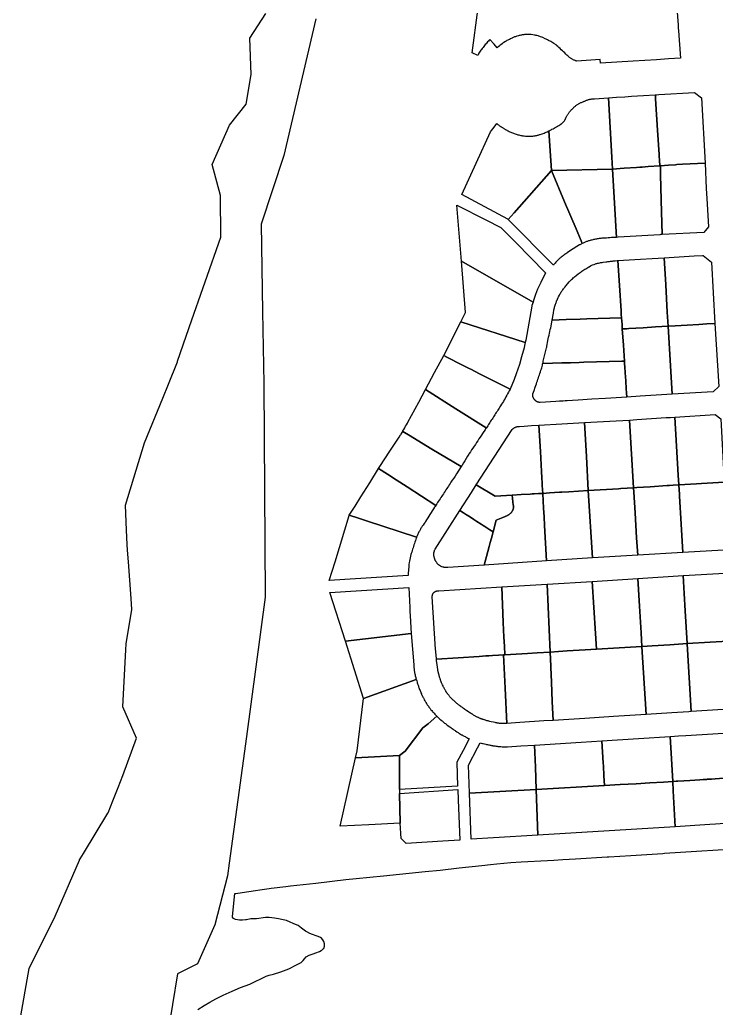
# Model space of a CAD drawing. Header units: metres. Extents: x 3 to 1005126, y 39 to 4383651.
# Drawn here: x 477796.2 to 478103.1, y 4363755 to 4364190.6 of the extents above; entities that cross this region are included whole.
import ezdxf

# ---------------------------------------------------------------- set-up
doc = ezdxf.new("R2010")
doc.units = ezdxf.units.M
doc.header["$MEASUREMENT"] = 0
doc.layers.add('TM_Llucmajor', color=7, linetype='Continuous')

msp = doc.modelspace()

# ---------------------------------------------------------------- linework, layer by layer
at = {"layer": 'TM_Llucmajor', "linetype": 'Continuous', "flags": 128}
for points in [[(478085.48, 4364199.84), (478086.33, 4364188.3), (478086.41, 4364187.07), (478086.51, 4364185.83), (478086.96, 4364179.77), (478087.4, 4364173.71), (478082.09, 4364173.38), (478076.78, 4364173.06), (478066.59, 4364172.43), (478052.14, 4364171.59), (478052.01, 4364173.07), (478041.7, 4364172.41), (478041.43, 4364172.49), (478041.17, 4364172.58), (478040.91, 4364172.68), (478040.66, 4364172.79), (478040.4, 4364172.9), (478040.15, 4364173.02), (478039.91, 4364173.14), (478039.66, 4364173.28), (478039.43, 4364173.42), (478039.19, 4364173.56), (478038.96, 4364173.72), (478038.74, 4364173.88), (478038.74, 4364173.88), (478038.51, 4364174.04), (478038.3, 4364174.21), (478038.09, 4364174.39), (478037.88, 4364174.57), (478037.68, 4364174.76), (478037.36, 4364175.07), (478036.86, 4364175.55), (478036.35, 4364176.03), (478035.85, 4364176.5), (478035.34, 4364176.98), (478034.84, 4364177.45), (478034.33, 4364177.92), (478033.82, 4364178.4), (478033.31, 4364178.86), (478032.81, 4364179.33), (478032.56, 4364179.56), (478031.62, 4364180.16), (478031.14, 4364180.46), (478030.18, 4364181.02), (478029.2, 4364181.56), (478028.7, 4364181.82), (478028.2, 4364182.06), (478027.7, 4364182.31), (478026.66, 4364182.78), (478026.34, 4364182.92), (478025.68, 4364183.18), (478025.35, 4364183.3), (478025.02, 4364183.4), (478024.68, 4364183.51), (478024, 4364183.69), (478023.66, 4364183.77), (478023.31, 4364183.84), (478022.97, 4364183.91), (478022.27, 4364184.01), (478021.57, 4364184.09), (478021.23, 4364184.11), (478020.87, 4364184.13), (478020.52, 4364184.14), (478019.82, 4364184.14), (478019.71, 4364184.13), (478019.36, 4364184.12), (478019.02, 4364184.11), (478018.67, 4364184.08), (478018.33, 4364184.05), (478017.98, 4364184.01), (478017.64, 4364183.96), (478017.29, 4364183.9), (478016.95, 4364183.84), (478016.61, 4364183.77), (478016.28, 4364183.69), (478015.94, 4364183.6), (478015.28, 4364183.4), (478014.95, 4364183.29), (478014.62, 4364183.17), (478014.3, 4364183.05), (478013.98, 4364182.91), (478013.67, 4364182.77), (478013.35, 4364182.62), (478013.16, 4364182.53), (478012.78, 4364182.37), (478012.4, 4364182.2), (478012.03, 4364182.02), (478011.65, 4364181.83), (478011.29, 4364181.64), (478010.92, 4364181.44), (478010.56, 4364181.24), (478010.2, 4364181.02), (478009.5, 4364180.58), (478009.16, 4364180.34), (478008.82, 4364180.11), (478008.16, 4364179.61), (478007.83, 4364179.35), (478007.51, 4364179.08), (478006.89, 4364178.54), (478006.59, 4364178.26), (478005.28, 4364179.83), (478003.34, 4364181.89), (478003.09, 4364181.63), (478002.72, 4364181.26), (478002.37, 4364180.87), (478002.02, 4364180.48), (478001.67, 4364180.09), (478001.33, 4364179.69), (478001, 4364179.28), (478000.67, 4364178.87), (478000.35, 4364178.46), (478000.04, 4364178.04), (477999.73, 4364177.61), (477999.43, 4364177.18), (477999.13, 4364176.75), (477998.85, 4364176.31), (477998.56, 4364175.87), (477998.29, 4364175.42), (477998.02, 4364174.97), (477995.57, 4364176.09), (477998.09, 4364194.93)], [(477796.19, 4363749.19), (477800.3, 4363772.53), (477811.86, 4363795.55), (477822.52, 4363820.33), (477822.59, 4363820.44), (477822.82, 4363820.81), (477824.29, 4363823.27), (477835.03, 4363841.07), (477835.11, 4363841.2), (477837.21, 4363846.44), (477839.55, 4363852.29), (477841.67, 4363857.59), (477847.6, 4363873.98), (477841.56, 4363887.87), (477842.97, 4363912.91), (477843.11, 4363915.61), (477845.65, 4363930.7), (477845.28, 4363935.61), (477844.1, 4363951.73), (477843.72, 4363956.84), (477843.53, 4363959.44), (477843.25, 4363965.78), (477842.77, 4363976.66), (477851.13, 4364004.21), (477859.19, 4364023.9), (477861.69, 4364030.1), (477865.67, 4364039.96), (477865.75, 4364040.17), (477869.5, 4364051.17), (477870.68, 4364054.65), (477870.98, 4364055.5), (477884.76, 4364094.91), (477884.62, 4364113.27), (477880.97, 4364126.92), (477888.67, 4364144.21), (477895.92, 4364153.39), (477898.21, 4364166.58), (477897.58, 4364182.53), (477904.57, 4364193.35)], [(477926.62, 4364191.08), (477912.55, 4364130.9), (477902.56, 4364100.61), (477903.22, 4364062.02), (477903.75, 4364030.37), (477904.39, 4363936.2), (477896.05, 4363874.76), (477888.47, 4363818.91), (477887.71, 4363813.31), (477882.1, 4363791.84), (477874.5, 4363774.65), (477865.69, 4363770.16), (477861.37, 4363743.17)], [(477874.74, 4363754.53), (477877.5, 4363756.28), (477879.91, 4363757.65), (477882.64, 4363759.17), (477885.81, 4363760.8), (477889.79, 4363762.55), (477893.41, 4363764.14), (477897.59, 4363765.66), (477904.74, 4363769.15), (477906.1, 4363769.65), (477907.97, 4363770.09), (477911.31, 4363771.1), (477914.79, 4363772.47), (477918.11, 4363774.15), (477920.22, 4363775.17), (477921.14, 4363776.1), (477921.68, 4363776.81), (477922.42, 4363777.72), (477923.8, 4363778.44), (477925.48, 4363778.96), (477926.73, 4363779.46), (477928.33, 4363780.03), (477929.05, 4363780.41), (477929.35, 4363780.56), (477930.09, 4363781.31), (477930.14, 4363781.43), (477930.48, 4363782.35), (477930.48, 4363782.56), (477930.46, 4363783.46), (477930.19, 4363784.4), (477930.16, 4363784.45), (477929.76, 4363785.19), (477929.18, 4363785.86), (477928.78, 4363786.19), (477927.72, 4363786.65), (477926.78, 4363786.97), (477925.24, 4363787.53), (477924.1, 4363787.95), (477922.68, 4363788.67), (477922.1, 4363789.05), (477920.43, 4363790.28), (477918.82, 4363791.44), (477917.7, 4363791.98), (477916.72, 4363792.44), (477915.37, 4363792.98), (477913.75, 4363793.63), (477912.26, 4363794.05), (477910.21, 4363794.49), (477908.43, 4363794.71), (477906.1, 4363795.08), (477904.54, 4363795.07), (477900.58, 4363794.46), (477897.97, 4363794.39), (477896.12, 4363794.03), (477895.67, 4363793.97), (477894.3, 4363793.8), (477892.96, 4363793.83), (477892.22, 4363793.96), (477891.23, 4363794.19), (477890.35, 4363794.59), (477889.99, 4363795.1), (477889.93, 4363795.3), (477889.9, 4363795.39), (477890.92, 4363805.58), (477891.39, 4363805.65), (477894.2, 4363806.07), (477900.12, 4363806.96), (477902.05, 4363807.25), (477906.1, 4363807.86), (477906.98, 4363807.96), (477913.43, 4363808.69), (477915.55, 4363808.94), (477926.63, 4363810.2), (477939.88, 4363811.7), (477944.41, 4363812.22), (477956.55, 4363813.44), (477974.83, 4363815.28), (477981.43, 4363815.95), (477989.77, 4363816.87), (477999.9, 4363817.99), (478003.6, 4363818.4), (478006.42, 4363818.67), (478012.57, 4363819.27), (478017.22, 4363819.53), (478028.75, 4363820.16), (478031.52, 4363820.31), (478035.52, 4363820.56), (478041.1, 4363820.9), (478055.14, 4363821.77), (478055.86, 4363821.82), (478065.45, 4363822.41), (478079.53, 4363823.29), (478080.3, 4363823.34), (478092.07, 4363824.08), (478106.35, 4363824.97)]]:
    msp.add_lwpolyline(points, dxfattribs=at)
for points in [[(478057.16, 4364130.16), (478055.66, 4364156.26), (478059.24, 4364156.49), (478062.82, 4364156.72), (478064.34, 4364156.81), (478065.86, 4364156.91), (478071.06, 4364157.24), (478076.24, 4364157.57), (478076.3, 4364156.66), (478076.36, 4364155.75), (478077.25, 4364141.92), (478077.94, 4364131.31), (478077.94, 4364131.18), (478077.99, 4364130.47), (478078.1, 4364128.73), (478078.26, 4364126.28), (478073.12, 4364125.93), (478070.52, 4364125.75), (478069.41, 4364125.67), (478067.94, 4364125.57), (478062.58, 4364125.21), (478057.46, 4364124.86), (478057.16, 4364130.16)], [(478077.94, 4364131.31), (478077.25, 4364141.92), (478076.36, 4364155.75), (478076.3, 4364156.66), (478076.24, 4364157.57), (478077.03, 4364157.62), (478077.84, 4364157.67), (478093.5, 4364158.66), (478096.58, 4364156.2), (478098.25, 4364127.52), (478088.26, 4364126.96), (478085.75, 4364126.79), (478085.24, 4364126.76), (478082.13, 4364126.54), (478078.51, 4364126.3), (478078.26, 4364126.28), (478078.1, 4364128.73), (478077.99, 4364130.47), (478077.94, 4364131.18), (478077.94, 4364131.31)], [(478030.55, 4364124.16), (478029.99, 4364132.92), (478029.42, 4364141.69), (478029.53, 4364141.74), (478029.97, 4364141.96), (478030.4, 4364142.19), (478030.71, 4364142.36), (478031.22, 4364142.62), (478031.72, 4364142.9), (478032.22, 4364143.17), (478032.72, 4364143.46), (478033.21, 4364143.75), (478033.7, 4364144.04), (478034.18, 4364144.34), (478034.59, 4364144.6), (478034.77, 4364144.71), (478034.94, 4364144.82), (478035.1, 4364144.95), (478035.27, 4364145.08), (478035.42, 4364145.22), (478035.58, 4364145.36), (478035.72, 4364145.51), (478035.85, 4364145.66), (478036, 4364145.82), (478036.12, 4364145.98), (478036.24, 4364146.15), (478036.35, 4364146.33), (478036.47, 4364146.5), (478036.57, 4364146.68), (478036.66, 4364146.87), (478036.74, 4364147.06), (478036.84, 4364147.25), (478036.9, 4364147.45), (478036.97, 4364147.64), (478037.01, 4364147.77), (478037.12, 4364148), (478037.26, 4364148.24), (478037.4, 4364148.48), (478037.53, 4364148.71), (478037.67, 4364148.94), (478037.83, 4364149.17), (478037.98, 4364149.39), (478038.15, 4364149.61), (478038.3, 4364149.83), (478038.48, 4364150.04), (478038.66, 4364150.25), (478038.84, 4364150.46), (478039.02, 4364150.66), (478039.21, 4364150.86), (478039.4, 4364151.05), (478039.59, 4364151.24), (478039.79, 4364151.42), (478040.04, 4364151.67), (478040.23, 4364151.88), (478040.43, 4364152.08), (478040.65, 4364152.27), (478040.86, 4364152.46), (478041.09, 4364152.64), (478041.3, 4364152.82), (478041.53, 4364152.99), (478041.77, 4364153.16), (478042, 4364153.31), (478042.24, 4364153.47), (478042.48, 4364153.61), (478042.73, 4364153.75), (478042.98, 4364153.88), (478043.24, 4364154.01), (478043.48, 4364154.12), (478043.74, 4364154.24), (478044, 4364154.34), (478044.28, 4364154.44), (478044.53, 4364154.52), (478044.66, 4364154.56), (478044.91, 4364154.7), (478045.18, 4364154.83), (478045.47, 4364154.95), (478045.73, 4364155.06), (478046.02, 4364155.17), (478046.3, 4364155.27), (478046.58, 4364155.37), (478046.86, 4364155.45), (478047.16, 4364155.53), (478047.45, 4364155.6), (478047.73, 4364155.66), (478048.03, 4364155.72), (478048.33, 4364155.76), (478048.62, 4364155.8), (478048.91, 4364155.83), (478049.22, 4364155.86), (478049.42, 4364155.87), (478055.66, 4364156.26), (478057.16, 4364130.16), (478057.46, 4364124.86), (478030.55, 4364124.16)], [(478011.47, 4364102.58), (478011.33, 4364102.72), (477991.03, 4364113.63), (478003.7, 4364141.29), (478004.14, 4364141.86), (478005.27, 4364143.37), (478006.41, 4364144.87), (478006.58, 4364144.74), (478006.76, 4364144.61), (478006.94, 4364144.48), (478007.12, 4364144.34), (478007.31, 4364144.21), (478007.5, 4364144.07), (478007.69, 4364143.94), (478007.89, 4364143.8), (478008.09, 4364143.66), (478008.29, 4364143.53), (478008.49, 4364143.39), (478008.7, 4364143.26), (478008.91, 4364143.12), (478009.12, 4364142.99), (478009.33, 4364142.86), (478009.54, 4364142.73), (478009.75, 4364142.6), (478009.97, 4364142.47), (478010.19, 4364142.34), (478010.4, 4364142.21), (478010.62, 4364142.09), (478010.83, 4364141.96), (478011.05, 4364141.84), (478011.26, 4364141.73), (478011.43, 4364141.63), (478011.81, 4364141.45), (478012.19, 4364141.27), (478012.58, 4364141.1), (478012.97, 4364140.93), (478013.36, 4364140.78), (478013.75, 4364140.63), (478014.15, 4364140.48), (478014.55, 4364140.35), (478014.95, 4364140.22), (478015.34, 4364140.11), (478015.76, 4364139.99), (478016.16, 4364139.89), (478016.58, 4364139.8), (478016.98, 4364139.71), (478017.4, 4364139.63), (478017.8, 4364139.56), (478018.22, 4364139.49), (478018.52, 4364139.45), (478019.01, 4364139.4), (478019.34, 4364139.37), (478019.67, 4364139.35), (478020.02, 4364139.33), (478020.34, 4364139.33), (478020.69, 4364139.32), (478021.03, 4364139.33), (478021.35, 4364139.34), (478021.69, 4364139.36), (478022.03, 4364139.39), (478022.35, 4364139.42), (478022.68, 4364139.46), (478023.02, 4364139.5), (478023.34, 4364139.56), (478023.66, 4364139.62), (478024, 4364139.68), (478024.32, 4364139.76), (478024.64, 4364139.83), (478024.96, 4364139.92), (478025.27, 4364140.01), (478025.47, 4364140.08), (478025.92, 4364140.23), (478026.39, 4364140.39), (478026.84, 4364140.56), (478027.3, 4364140.74), (478027.76, 4364140.92), (478028.21, 4364141.12), (478028.65, 4364141.32), (478029.08, 4364141.52), (478029.42, 4364141.69), (478029.99, 4364132.92), (478030.55, 4364124.16), (478014.1, 4364105.55), (478012.79, 4364104.06), (478011.47, 4364102.58)], [(478078.61, 4364122.41), (478078.56, 4364124.36), (478078.51, 4364126.3), (478082.13, 4364126.54), (478085.24, 4364126.76), (478085.75, 4364126.79), (478088.26, 4364126.96), (478098.25, 4364127.52), (478098.7, 4364116.34), (478099, 4364111.85), (478099.71, 4364099.4), (478097.6, 4364096.93), (478079.29, 4364095.99), (478078.9, 4364111.14), (478078.61, 4364122.41)], [(478044.1, 4364092.1), (478043.85, 4364091.98), (478043.56, 4364091.82), (478043.28, 4364091.66), (478043, 4364091.5), (478042.9, 4364091.43), (478038.92, 4364088.9), (478038.28, 4364088.48), (478037.58, 4364088.01), (478037.23, 4364087.76), (478036.87, 4364087.54), (478036.52, 4364087.31), (478036.18, 4364087.07), (478035.84, 4364086.83), (478035.51, 4364086.58), (478035.18, 4364086.32), (478034.85, 4364086.06), (478034.53, 4364085.79), (478034.22, 4364085.52), (478033.9, 4364085.24), (478033.6, 4364084.96), (478033.3, 4364084.67), (478033.01, 4364084.37), (478032.72, 4364084.07), (478032.44, 4364083.76), (478032.16, 4364083.45), (478031.9, 4364083.14), (478031.63, 4364082.82), (478031.43, 4364082.56), (478011.47, 4364102.58), (478012.79, 4364104.06), (478014.1, 4364105.55), (478030.55, 4364124.16), (478036.33, 4364110.38), (478041.39, 4364098.46), (478043.61, 4364093.26), (478044.1, 4364092.1)], [(478044.1, 4364092.1), (478043.61, 4364093.26), (478041.39, 4364098.46), (478036.33, 4364110.38), (478030.55, 4364124.16), (478057.46, 4364124.86), (478058.32, 4364109.79), (478059.18, 4364094.73), (478058.47, 4364094.7), (478057.72, 4364094.66), (478056.97, 4364094.62), (478056.22, 4364094.57), (478055.47, 4364094.52), (478054.73, 4364094.47), (478053.98, 4364094.41), (478053.59, 4364094.38), (478053.17, 4364094.36), (478052.76, 4364094.33), (478052.35, 4364094.29), (478051.94, 4364094.25), (478051.53, 4364094.2), (478051.12, 4364094.14), (478050.71, 4364094.08), (478050.3, 4364094.01), (478049.9, 4364093.93), (478049.49, 4364093.85), (478049.09, 4364093.76), (478048.69, 4364093.66), (478048.29, 4364093.56), (478047.9, 4364093.45), (478047.51, 4364093.33), (478047.2, 4364093.26), (478046.88, 4364093.17), (478046.57, 4364093.08), (478046.26, 4364092.98), (478045.94, 4364092.88), (478045.64, 4364092.77), (478045.33, 4364092.65), (478045.03, 4364092.53), (478044.73, 4364092.4), (478044.43, 4364092.26), (478044.1, 4364092.1)], [(478059.18, 4364094.73), (478058.32, 4364109.79), (478057.46, 4364124.86), (478062.58, 4364125.21), (478067.94, 4364125.57), (478069.41, 4364125.67), (478070.52, 4364125.75), (478073.12, 4364125.93), (478078.26, 4364126.28), (478078.51, 4364126.3), (478078.56, 4364124.36), (478078.61, 4364122.41), (478078.9, 4364111.14), (478079.29, 4364095.99), (478078.78, 4364095.95), (478078.26, 4364095.92), (478059.97, 4364094.77), (478059.18, 4364094.73)], [(477990.82, 4364084.23), (477988.76, 4364109), (478001.6, 4364102.52), (478008.16, 4364099.14), (478014.98, 4364092.27), (478021.1, 4364086.04), (478027.83, 4364079.19), (478025.77, 4364074.8), (478024.39, 4364071.85), (478023.43, 4364069.56), (478022.61, 4364066.98), (478022.39, 4364066.26), (477990.82, 4364084.23)], [(478018.97, 4364048.47), (477990.65, 4364057.57), (477992.68, 4364061.58), (477990.82, 4364084.23), (478022.39, 4364066.26), (478021.9, 4364064.69), (478021.85, 4364064.47), (478019.17, 4364049.47), (478018.97, 4364048.47)], [(478030.8, 4364058.3), (478031.36, 4364061.38), (478031.4, 4364061.66), (478031.54, 4364062.46), (478031.63, 4364062.87), (478031.81, 4364063.67), (478031.91, 4364064.06), (478032.02, 4364064.46), (478032.14, 4364064.86), (478032.26, 4364065.25), (478032.4, 4364065.64), (478032.53, 4364066.02), (478032.68, 4364066.41), (478032.81, 4364066.74), (478032.96, 4364067.11), (478033.12, 4364067.48), (478033.46, 4364068.22), (478033.64, 4364068.58), (478034.02, 4364069.3), (478034.42, 4364070), (478034.64, 4364070.35), (478034.85, 4364070.69), (478035.07, 4364071.02), (478035.3, 4364071.36), (478035.54, 4364071.69), (478035.78, 4364072.01), (478035.91, 4364072.19), (478036.19, 4364072.58), (478036.49, 4364072.97), (478036.79, 4364073.35), (478037.09, 4364073.72), (478037.41, 4364074.1), (478037.72, 4364074.46), (478038.38, 4364075.18), (478038.71, 4364075.53), (478039.06, 4364075.87), (478039.4, 4364076.21), (478039.76, 4364076.54), (478040.11, 4364076.87), (478040.48, 4364077.19), (478040.84, 4364077.5), (478041.22, 4364077.81), (478041.47, 4364078.01), (478042.29, 4364078.63), (478042.7, 4364078.93), (478043.54, 4364079.53), (478043.96, 4364079.82), (478044.39, 4364080.11), (478044.82, 4364080.39), (478045.26, 4364080.67), (478045.69, 4364080.94), (478046.14, 4364081.21), (478046.58, 4364081.48), (478047.02, 4364081.74), (478047.16, 4364081.82), (478047.74, 4364082.14), (478048.04, 4364082.3), (478048.66, 4364082.58), (478049.28, 4364082.84), (478049.6, 4364082.95), (478049.91, 4364083.06), (478050.24, 4364083.16), (478050.56, 4364083.26), (478050.88, 4364083.34), (478051.21, 4364083.42), (478051.87, 4364083.56), (478052.2, 4364083.61), (478052.54, 4364083.66), (478052.9, 4364083.7), (478053.3, 4364083.76), (478054.5, 4364083.94), (478054.91, 4364083.99), (478055.32, 4364084.05), (478055.72, 4364084.1), (478056.13, 4364084.16), (478056.54, 4364084.21), (478057.36, 4364084.31), (478057.77, 4364084.35), (478058.18, 4364084.4), (478058.6, 4364084.45), (478059.42, 4364084.53), (478059.72, 4364084.55), (478060.46, 4364073.47), (478061.21, 4364062.38), (478061.31, 4364060.83), (478061.41, 4364059.27), (478056.28, 4364059.11), (478051.16, 4364058.94), (478046.14, 4364058.78), (478043.1, 4364058.69), (478036.98, 4364058.49), (478030.8, 4364058.3)], [(478061.41, 4364059.27), (478061.31, 4364060.83), (478061.21, 4364062.38), (478060.46, 4364073.47), (478059.72, 4364084.55), (478064.71, 4364084.85), (478069.7, 4364085.15), (478074.93, 4364085.46), (478080.16, 4364085.77), (478080.87, 4364073.77), (478081.58, 4364061.78), (478081.94, 4364055.68), (478081.94, 4364055.59), (478076.44, 4364055.26), (478070.93, 4364054.93), (478067.74, 4364054.73), (478064.55, 4364054.54), (478063.65, 4364054.49), (478061.74, 4364054.37), (478061.61, 4364056.31), (478061.41, 4364059.27)], [(478081.58, 4364061.78), (478080.87, 4364073.77), (478080.16, 4364085.77), (478086.82, 4364086.17), (478093.48, 4364086.57), (478097.05, 4364086.78), (478097.15, 4364086.76), (478097.36, 4364086.72), (478101.1, 4364083.8), (478102.46, 4364056.82), (478099, 4364056.62), (478095.54, 4364056.41), (478090.26, 4364056.09), (478084.97, 4364055.77), (478082.1, 4364055.6), (478081.94, 4364055.59), (478081.94, 4364055.68), (478081.58, 4364061.78)], [(478012.27, 4364027.86), (478003.75, 4364032.17), (478003.52, 4364032.29), (477998.85, 4364034.65), (477994.97, 4364036.61), (477994.18, 4364037.01), (477989.91, 4364039.16), (477985.65, 4364041.32), (477984.36, 4364041.97), (477983.05, 4364042.63), (477990.65, 4364057.57), (478018.97, 4364048.47), (478018.69, 4364047.06), (478018.49, 4364046.02), (478017.37, 4364042.08), (478016.49, 4364038.67), (478014.98, 4364034.65), (478014.09, 4364032.16), (478012.27, 4364027.86)], [(478026.69, 4364039.14), (478026.79, 4364039.55), (478026.93, 4364040.14), (478027.08, 4364040.72), (478027.22, 4364041.31), (478027.36, 4364041.89), (478027.5, 4364042.48), (478027.78, 4364043.66), (478027.92, 4364044.24), (478028.06, 4364044.83), (478028.34, 4364046.01), (478028.41, 4364046.29), (478028.49, 4364046.78), (478028.64, 4364047.59), (478028.79, 4364048.41), (478029.11, 4364050.03), (478029.28, 4364050.84), (478029.45, 4364051.66), (478029.62, 4364052.47), (478029.81, 4364053.28), (478029.99, 4364054.09), (478030.18, 4364054.9), (478030.8, 4364058.3), (478036.98, 4364058.49), (478043.1, 4364058.69), (478046.14, 4364058.78), (478051.16, 4364058.94), (478056.28, 4364059.11), (478061.41, 4364059.27), (478061.61, 4364056.31), (478061.74, 4364054.37), (478062.22, 4364047.3), (478062.69, 4364040.22), (478061.49, 4364040.18), (478044.72, 4364039.68), (478042.73, 4364039.62), (478038.94, 4364039.5), (478035.14, 4364039.39), (478030.94, 4364039.27), (478026.69, 4364039.14)], [(478062.69, 4364040.22), (478062.22, 4364047.3), (478061.74, 4364054.37), (478063.65, 4364054.49), (478064.55, 4364054.54), (478067.74, 4364054.73), (478070.93, 4364054.93), (478076.44, 4364055.26), (478081.94, 4364055.59), (478082.83, 4364040.59), (478083.72, 4364025.6), (478069.61, 4364024.76), (478063.75, 4364024.39), (478063.63, 4364026.18), (478063.51, 4364027.98), (478063.27, 4364031.55), (478063.03, 4364035.11), (478062.86, 4364037.66), (478062.77, 4364039.02), (478062.69, 4364040.22)], [(478083.72, 4364025.6), (478082.83, 4364040.59), (478081.94, 4364055.59), (478082.1, 4364055.6), (478084.97, 4364055.77), (478090.26, 4364056.09), (478095.54, 4364056.41), (478099, 4364056.62), (478102.46, 4364056.82), (478104.27, 4364028.96), (478101.76, 4364026.68), (478083.72, 4364025.6)], [(478001.77, 4364010.74), (477988.39, 4364019.19), (477975.01, 4364027.64), (477979.03, 4364035.14), (477983.05, 4364042.63), (477984.36, 4364041.97), (477985.65, 4364041.32), (477989.91, 4364039.16), (477994.18, 4364037.01), (477994.97, 4364036.61), (477998.85, 4364034.65), (478003.52, 4364032.29), (478003.75, 4364032.17), (478012.27, 4364027.86), (478011.92, 4364027.18), (478011.57, 4364026.5), (478011.21, 4364025.82), (478010.85, 4364025.15), (478010.48, 4364024.48), (478010.1, 4364023.81), (478009.71, 4364023.15), (478009.32, 4364022.49), (478008.92, 4364021.84), (478008.52, 4364021.18), (478008.11, 4364020.54), (478007.77, 4364020), (478007.46, 4364019.52), (478007.15, 4364019.03), (478006.84, 4364018.54), (478006.52, 4364018.05), (478006.21, 4364017.56), (478005.9, 4364017.07), (478005.58, 4364016.58), (478005.27, 4364016.1), (478004.96, 4364015.61), (478004.64, 4364015.12), (478004.33, 4364014.64), (478004.01, 4364014.16), (478003.7, 4364013.68), (478003.39, 4364013.19), (478003.07, 4364012.71), (478002.76, 4364012.24), (478002.44, 4364011.76), (478002.13, 4364011.28), (478001.82, 4364010.81), (478001.77, 4364010.74)], [(478063.75, 4364024.39), (478059.04, 4364024.09), (478054.33, 4364023.79), (478048.28, 4364023.41), (478042.22, 4364023.03), (478039.81, 4364022.88), (478037.41, 4364022.72), (478036.58, 4364022.67), (478035.75, 4364022.62), (478034.13, 4364022.52), (478032.51, 4364022.42), (478025.54, 4364021.98), (478025.38, 4364021.99), (478025.21, 4364022.01), (478025.05, 4364022.04), (478024.89, 4364022.07), (478024.73, 4364022.11), (478024.57, 4364022.16), (478024.42, 4364022.22), (478024.26, 4364022.29), (478024.11, 4364022.36), (478023.97, 4364022.44), (478023.83, 4364022.53), (478023.69, 4364022.62), (478023.56, 4364022.72), (478023.43, 4364022.83), (478023.31, 4364022.94), (478023.19, 4364023.06), (478023.08, 4364023.18), (478022.98, 4364023.31), (478022.88, 4364023.44), (478022.79, 4364023.58), (478022.7, 4364023.72), (478022.62, 4364023.87), (478022.55, 4364024.02), (478022.49, 4364024.17), (478022.43, 4364024.33), (478022.38, 4364024.48), (478022.34, 4364024.65), (478022.31, 4364024.81), (478022.28, 4364024.97), (478022.27, 4364025.14), (478022.26, 4364025.3), (478022.26, 4364025.47), (478022.26, 4364025.63), (478022.32, 4364025.79), (478022.85, 4364027.26), (478023.37, 4364028.74), (478023.89, 4364030.21), (478024.11, 4364030.87), (478024.33, 4364031.53), (478024.55, 4364032.19), (478024.77, 4364032.85), (478024.99, 4364033.51), (478025.21, 4364034.17), (478025.38, 4364034.69), (478025.65, 4364035.5), (478025.86, 4364036.16), (478026.08, 4364036.82), (478026.21, 4364037.22), (478026.36, 4364037.8), (478026.5, 4364038.38), (478026.64, 4364038.97), (478026.69, 4364039.14), (478030.94, 4364039.27), (478035.14, 4364039.39), (478038.94, 4364039.5), (478042.73, 4364039.62), (478044.72, 4364039.68), (478061.49, 4364040.18), (478062.69, 4364040.22), (478062.77, 4364039.02), (478062.86, 4364037.66), (478063.03, 4364035.11), (478063.27, 4364031.55), (478063.51, 4364027.98), (478063.63, 4364026.18), (478063.75, 4364024.39)], [(477990.71, 4363993.7), (477977.84, 4364001.47), (477971.39, 4364005.37), (477968.18, 4364007.31), (477964.97, 4364009.25), (477965.08, 4364009.44), (477965.48, 4364010.12), (477965.88, 4364010.8), (477966.26, 4364011.48), (477966.64, 4364012.17), (477967.01, 4364012.87), (477967.24, 4364013.31), (477972.09, 4364022.18), (477975.01, 4364027.64), (477988.39, 4364019.19), (478001.77, 4364010.74), (478001.5, 4364010.34), (478001.24, 4364009.94), (478000.71, 4364009.13), (478000.18, 4364008.32), (477999.65, 4364007.51), (477999.12, 4364006.71), (477998.58, 4364005.9), (477998.05, 4364005.1), (477997.51, 4364004.29), (477996.97, 4364003.49), (477996.43, 4364002.69), (477995.88, 4364001.89), (477995.34, 4364001.09), (477994.79, 4364000.3), (477994.25, 4363999.5), (477994.06, 4363999.24), (477993.49, 4363998.26), (477992.9, 4363997.28), (477992.32, 4363996.3), (477991.72, 4363995.33), (477991.12, 4363994.36), (477990.71, 4363993.7)], [(478046.76, 4363983.19), (478045.89, 4363998.13), (478045.02, 4364013.09), (478059.01, 4364013.88), (478064.84, 4364014.26), (478066.68, 4363984.42), (478063.88, 4363984.25), (478061.09, 4363984.07), (478060, 4363984), (478046.76, 4363983.19)], [(478066.68, 4363984.42), (478064.84, 4364014.26), (478066.53, 4364014.36), (478068.21, 4364014.47), (478074.67, 4364014.88), (478081.13, 4364015.3), (478083.02, 4364015.42), (478084.9, 4364015.54), (478086.43, 4363989.91), (478086.69, 4363985.69), (478084.09, 4363985.51), (478082.51, 4363985.42), (478081.48, 4363985.36), (478074.08, 4363984.88), (478068.1, 4363984.5), (478066.68, 4363984.42)], [(478086.43, 4363989.91), (478084.9, 4364015.54), (478102.63, 4364016.68), (478105.17, 4364014.72), (478106.62, 4363986.93), (478096.66, 4363986.31), (478094.49, 4363986.17), (478086.69, 4363985.69), (478086.43, 4363989.91)], [(478013.21, 4363981.12), (478005.64, 4363980.65), (477997.39, 4363985.63), (478013.26, 4364010.09), (478013.32, 4364010.17), (478013.39, 4364010.25), (478013.54, 4364010.4), (478013.63, 4364010.48), (478013.72, 4364010.55), (478013.82, 4364010.62), (478013.92, 4364010.7), (478014.02, 4364010.76), (478014.24, 4364010.9), (478014.36, 4364010.96), (478014.47, 4364011.02), (478014.6, 4364011.08), (478014.96, 4364011.23), (478015.22, 4364011.31), (478015.34, 4364011.35), (478015.46, 4364011.38), (478015.59, 4364011.4), (478015.71, 4364011.43), (478015.83, 4364011.45), (478015.94, 4364011.46), (478016.06, 4364011.47), (478016.39, 4364011.47), (478018.56, 4364011.59), (478021.79, 4364011.77), (478025.01, 4364011.96), (478025.65, 4364000.4), (478026.14, 4363991.59), (478026.3, 4363988.84), (478026.34, 4363987.98), (478026.39, 4363987.13), (478026.49, 4363985.39), (478026.68, 4363981.94), (478024.78, 4363981.83), (478022.88, 4363981.71), (478022.01, 4363981.66), (478021.14, 4363981.6), (478017.18, 4363981.36), (478013.21, 4363981.12)], [(478026.14, 4363991.59), (478025.65, 4364000.4), (478025.01, 4364011.96), (478035.02, 4364012.52), (478045.02, 4364013.09), (478045.89, 4363998.13), (478046.76, 4363983.19), (478038.2, 4363982.66), (478035.13, 4363982.46), (478034, 4363982.39), (478029.63, 4363982.13), (478028.15, 4363982.04), (478026.68, 4363981.94), (478026.49, 4363985.39), (478026.39, 4363987.13), (478026.34, 4363987.98), (478026.3, 4363988.84), (478026.14, 4363991.59)], [(477979.5, 4363976.63), (477966.93, 4363984.74), (477962.14, 4363987.83), (477958.25, 4363990.34), (477954.35, 4363992.85), (477954.95, 4363993.8), (477959.31, 4364000.52), (477959.91, 4364001.41), (477960.5, 4364002.3), (477961.08, 4364003.18), (477961.67, 4364004.08), (477962.25, 4364004.97), (477962.83, 4364005.86), (477963.41, 4364006.76), (477963.98, 4364007.66), (477964.26, 4364008.09), (477964.68, 4364008.76), (477964.97, 4364009.25), (477968.18, 4364007.31), (477971.39, 4364005.37), (477977.84, 4364001.47), (477990.71, 4363993.7), (477988.67, 4363990.52), (477988.05, 4363989.57), (477987.42, 4363988.62), (477986.78, 4363987.68), (477986.21, 4363986.84), (477985.84, 4363986.28), (477985.47, 4363985.72), (477985.1, 4363985.15), (477984.73, 4363984.58), (477984.36, 4363984.02), (477983.99, 4363983.46), (477983.62, 4363982.89), (477983.25, 4363982.33), (477982.88, 4363981.76), (477982.51, 4363981.2), (477982.14, 4363980.64), (477981.77, 4363980.08), (477981.4, 4363979.52), (477981.03, 4363978.96), (477980.66, 4363978.4), (477980.29, 4363977.84), (477979.93, 4363977.28), (477979.56, 4363976.72), (477979.5, 4363976.63)], [(477971.06, 4363962.58), (477956.24, 4363967.44), (477949.46, 4363969.66), (477945.44, 4363970.97), (477941.42, 4363972.29), (477943.95, 4363976.32), (477946.48, 4363980.34), (477950.42, 4363986.6), (477954.35, 4363992.85), (477958.25, 4363990.34), (477962.14, 4363987.83), (477966.93, 4363984.74), (477979.5, 4363976.63), (477979.2, 4363976.17), (477978.99, 4363975.86), (477978.49, 4363975.06), (477977.99, 4363974.26), (477977.48, 4363973.47), (477976.98, 4363972.67), (477976.48, 4363971.88), (477975.97, 4363971.08), (477975.46, 4363970.29), (477974.96, 4363969.5), (477974.81, 4363969.27), (477974.45, 4363968.7), (477973.94, 4363967.92), (477973.6, 4363967.43), (477973.4, 4363967.13), (477973.21, 4363966.83), (477973.02, 4363966.53), (477972.83, 4363966.22), (477972.65, 4363965.92), (477972.47, 4363965.61), (477972.3, 4363965.29), (477972.13, 4363964.97), (477971.34, 4363963.29), (477971.06, 4363962.58)], [(477993.05, 4363972.52), (477991.76, 4363973.35), (477990.16, 4363974.38), (477995.22, 4363982.29), (477997.39, 4363985.63), (478005.64, 4363980.65), (478013.21, 4363981.12), (478013.71, 4363976.75), (478013.74, 4363976.58), (478013.77, 4363976.4), (478013.78, 4363976.23), (478013.79, 4363976.05), (478013.79, 4363975.88), (478013.78, 4363975.7), (478013.76, 4363975.53), (478013.73, 4363975.35), (478013.7, 4363975.18), (478013.66, 4363975.02), (478013.61, 4363974.85), (478013.55, 4363974.67), (478013.49, 4363974.51), (478013.42, 4363974.36), (478013.34, 4363974.2), (478013.25, 4363974.04), (478013.11, 4363973.85), (478012.98, 4363973.67), (478012.84, 4363973.51), (478012.69, 4363973.36), (478012.54, 4363973.21), (478012.38, 4363973.05), (478012.22, 4363972.92), (478012.05, 4363972.78), (478011.87, 4363972.66), (478011.7, 4363972.53), (478011.52, 4363972.42), (478011.33, 4363972.3), (478011.14, 4363972.21), (478009.06, 4363971.33), (478006.14, 4363970.11), (478004.78, 4363964.95), (478003.38, 4363965.86), (478001.98, 4363966.75), (478001.56, 4363967.02), (478001.14, 4363967.3), (478000.36, 4363967.81), (477999.58, 4363968.3), (477997.62, 4363969.56), (477996.28, 4363970.43), (477994.79, 4363971.39), (477993.3, 4363972.35), (477993.17, 4363972.44), (477993.05, 4363972.52)], [(478027.04, 4363975.41), (478026.86, 4363978.67), (478026.68, 4363981.94), (478028.15, 4363982.04), (478029.63, 4363982.13), (478034, 4363982.39), (478035.13, 4363982.46), (478038.2, 4363982.66), (478046.76, 4363983.19), (478048.63, 4363953.52), (478028.33, 4363952.19), (478027.46, 4363967.78), (478027.25, 4363971.59), (478027.04, 4363975.41)], [(478048.63, 4363953.52), (478046.76, 4363983.19), (478060, 4363984), (478061.09, 4363984.07), (478063.88, 4363984.25), (478066.68, 4363984.42), (478066.8, 4363982.52), (478067.36, 4363973.38), (478068.04, 4363962.34), (478068.28, 4363958.47), (478068.51, 4363954.67), (478048.63, 4363953.52)], [(478068.51, 4363954.67), (478068.28, 4363958.47), (478068.04, 4363962.34), (478067.36, 4363973.38), (478066.8, 4363982.52), (478066.68, 4363984.42), (478068.1, 4363984.5), (478074.08, 4363984.88), (478081.48, 4363985.36), (478082.51, 4363985.42), (478084.09, 4363985.51), (478086.69, 4363985.69), (478086.82, 4363983.47), (478086.94, 4363981.58), (478086.95, 4363981.27), (478086.97, 4363981.02), (478086.98, 4363980.77), (478087.73, 4363968.32), (478088.47, 4363955.82), (478068.51, 4363954.67)], [(478086.94, 4363981.58), (478086.82, 4363983.47), (478086.69, 4363985.69), (478094.49, 4363986.17), (478096.66, 4363986.31), (478106.62, 4363986.93), (478106.75, 4363984.76), (478106.88, 4363982.57), (478108.45, 4363959.21), (478106.39, 4363956.85), (478088.47, 4363955.82), (478087.73, 4363968.32), (478086.98, 4363980.77), (478086.97, 4363981.02), (478086.95, 4363981.27), (478086.94, 4363981.58)], [(478000.91, 4363950.36), (478002.47, 4363956.24), (478003.07, 4363958.5), (478003.55, 4363960.3), (478004.03, 4363962.12), (478004.78, 4363964.95), (478006.14, 4363970.11), (478009.06, 4363971.33), (478011.14, 4363972.21), (478011.33, 4363972.3), (478011.52, 4363972.42), (478011.7, 4363972.53), (478011.87, 4363972.66), (478012.05, 4363972.78), (478012.22, 4363972.92), (478012.38, 4363973.05), (478012.54, 4363973.21), (478012.69, 4363973.36), (478012.84, 4363973.51), (478012.98, 4363973.67), (478013.11, 4363973.85), (478013.25, 4363974.04), (478013.34, 4363974.2), (478013.42, 4363974.36), (478013.49, 4363974.51), (478013.55, 4363974.67), (478013.61, 4363974.85), (478013.66, 4363975.02), (478013.7, 4363975.18), (478013.73, 4363975.35), (478013.76, 4363975.53), (478013.78, 4363975.7), (478013.79, 4363975.88), (478013.79, 4363976.05), (478013.78, 4363976.23), (478013.77, 4363976.4), (478013.74, 4363976.58), (478013.71, 4363976.75), (478013.21, 4363981.12), (478017.18, 4363981.36), (478021.14, 4363981.6), (478022.01, 4363981.66), (478022.88, 4363981.71), (478024.78, 4363981.83), (478026.68, 4363981.94), (478026.86, 4363978.67), (478027.04, 4363975.41), (478027.25, 4363971.59), (478027.46, 4363967.78), (478028.33, 4363952.19), (478000.91, 4363950.36)], [(477971.06, 4363962.58), (477970.98, 4363962.39), (477970.86, 4363962.06), (477970.75, 4363961.74), (477970.54, 4363961.11), (477970.33, 4363960.48), (477970.13, 4363959.85), (477969.92, 4363959.22), (477969.72, 4363958.59), (477969.52, 4363957.96), (477969.32, 4363957.33), (477969.13, 4363956.7), (477968.93, 4363956.07), (477968.74, 4363955.44), (477968.6, 4363955), (477968.42, 4363954.29), (477968.26, 4363953.57), (477968.11, 4363952.84), (477967.96, 4363952.12), (477967.82, 4363951.41), (477967.73, 4363950.64), (477967.64, 4363949.9), (477967.59, 4363949.29), (477967.53, 4363948.55), (477967.47, 4363947.74), (477967.42, 4363947.05), (477967.39, 4363946.33), (477967.37, 4363945.76), (477932.58, 4363943.49), (477935.13, 4363951.82), (477941.36, 4363972.19), (477941.42, 4363972.29), (477945.44, 4363970.97), (477949.46, 4363969.66), (477956.24, 4363967.44), (477971.06, 4363962.58)], [(478000.91, 4363950.36), (477984.81, 4363949.29), (477983.46, 4363949.3), (477983.29, 4363949.31), (477983.12, 4363949.36), (477982.91, 4363949.41), (477982.73, 4363949.43), (477982.4, 4363949.54), (477982.24, 4363949.61), (477981.92, 4363949.75), (477981.74, 4363949.83), (477981.58, 4363949.92), (477981.43, 4363950.02), (477981.3, 4363950.1), (477981.15, 4363950.21), (477980.88, 4363950.41), (477980.75, 4363950.5), (477980.62, 4363950.63), (477980.49, 4363950.75), (477980.33, 4363950.94), (477980.19, 4363951.08), (477980.08, 4363951.23), (477979.94, 4363951.39), (477979.84, 4363951.54), (477979.71, 4363951.74), (477979.6, 4363951.9), (477979.51, 4363952.06), (477979.41, 4363952.25), (477979.32, 4363952.42), (477979.23, 4363952.62), (477979.16, 4363952.79), (477979.09, 4363952.97), (477978.95, 4363953.38), (477978.9, 4363953.54), (477978.86, 4363953.75), (477978.8, 4363953.97), (477978.78, 4363954.14), (477978.75, 4363954.33), (477978.73, 4363954.57), (477978.7, 4363954.77), (477978.69, 4363954.9), (477978.69, 4363955.42), (477978.7, 4363955.57), (477978.72, 4363955.71), (477978.75, 4363955.89), (477978.77, 4363956.03), (477978.85, 4363956.36), (477978.9, 4363956.5), (477979.02, 4363956.83), (477979.07, 4363956.95), (477979.15, 4363957.11), (477979.3, 4363957.39), (477990.16, 4363974.38), (477991.76, 4363973.35), (477993.05, 4363972.52), (477993.17, 4363972.44), (477993.3, 4363972.35), (477994.79, 4363971.39), (477996.28, 4363970.43), (477997.62, 4363969.56), (477999.58, 4363968.3), (478000.36, 4363967.81), (478001.14, 4363967.3), (478001.56, 4363967.02), (478001.98, 4363966.75), (478003.38, 4363965.86), (478004.78, 4363964.95), (478004.03, 4363962.12), (478003.55, 4363960.3), (478003.07, 4363958.5), (478002.47, 4363956.24), (478000.91, 4363950.36)], [(478050.33, 4363913.26), (478049.89, 4363920.15), (478048.43, 4363943.16), (478068.55, 4363944.42), (478069.3, 4363932.26), (478070.03, 4363920.41), (478070.21, 4363917.45), (478070.39, 4363914.49), (478060.36, 4363913.88), (478050.33, 4363913.26)], [(478070.03, 4363920.41), (478069.3, 4363932.26), (478068.55, 4363944.42), (478088.55, 4363945.67), (478089, 4363937.8), (478089.45, 4363930.12), (478089.87, 4363922.92), (478090.29, 4363915.72), (478082.62, 4363915.25), (478074.96, 4363914.78), (478072.67, 4363914.63), (478070.39, 4363914.49), (478070.21, 4363917.45), (478070.03, 4363920.41)], [(478089.45, 4363930.12), (478089, 4363937.8), (478088.55, 4363945.67), (478106.91, 4363946.82), (478109.34, 4363944.64), (478110.83, 4363916.98), (478100.48, 4363916.34), (478090.29, 4363915.72), (478089.87, 4363922.92), (478089.45, 4363930.12)], [(477939.79, 4363916.77), (477932.9, 4363938.31), (477967.59, 4363940.39), (477968.06, 4363931.65), (477968.16, 4363929.82), (477968.26, 4363927.98), (477968.67, 4363920.17), (477939.79, 4363916.77)], [(477979.84, 4363908.93), (477979.8, 4363909.3), (477979.7, 4363910.29), (477979.52, 4363912.29), (477979.44, 4363913.28), (477977.98, 4363936.33), (477977.98, 4363936.66), (477977.99, 4363936.77), (477978.02, 4363936.9), (477978.03, 4363937), (477978.07, 4363937.11), (477978.12, 4363937.3), (477978.17, 4363937.42), (477978.22, 4363937.54), (477978.27, 4363937.62), (477978.33, 4363937.75), (477978.39, 4363937.85), (477978.44, 4363937.92), (477978.51, 4363938.01), (477978.59, 4363938.11), (477978.67, 4363938.18), (477978.75, 4363938.27), (477978.81, 4363938.33), (477978.91, 4363938.42), (477978.98, 4363938.47), (477979.08, 4363938.54), (477979.2, 4363938.62), (477979.27, 4363938.67), (477979.38, 4363938.73), (477979.51, 4363938.79), (477979.67, 4363938.84), (477979.8, 4363938.88), (477979.92, 4363938.93), (477980.12, 4363938.97), (477980.21, 4363938.97), (477980.35, 4363938.97), (477980.49, 4363938.98), (477980.67, 4363938.98), (477980.94, 4363938.96), (478008.58, 4363940.71), (478009.3, 4363924.98), (478009.45, 4363921.74), (478009.6, 4363918.51), (478009.78, 4363914.65), (478009.96, 4363910.78), (478009.44, 4363910.75), (478007.24, 4363910.62), (478004.52, 4363910.45), (478002.86, 4363910.35), (478001.62, 4363910.27), (477998.73, 4363910.09), (477989.45, 4363909.52), (477979.84, 4363908.93)], [(478009.6, 4363918.51), (478009.45, 4363921.74), (478009.3, 4363924.98), (478008.58, 4363940.71), (478028.59, 4363941.92), (478029.91, 4363912.01), (478024.27, 4363911.66), (478019.93, 4363911.4), (478009.96, 4363910.78), (478009.78, 4363914.65), (478009.6, 4363918.51)], [(478029.91, 4363912.01), (478028.59, 4363941.92), (478048.43, 4363943.16), (478049.89, 4363920.15), (478050.33, 4363913.26), (478045.42, 4363912.96), (478037.41, 4363912.47), (478033.66, 4363912.24), (478029.91, 4363912.01)], [(477947.71, 4363891.54), (477939.79, 4363916.77), (477968.67, 4363920.17), (477969.25, 4363913.28), (477969.83, 4363906.39), (477969.85, 4363906), (477969.87, 4363905.8), (477969.89, 4363905.51), (477969.92, 4363905.06), (477969.95, 4363904.76), (477969.96, 4363904.61), (477969.99, 4363904.39), (477970.03, 4363904.09), (477970.04, 4363903.94), (477970.08, 4363903.72), (477970.13, 4363903.39), (477970.16, 4363903.23), (477970.21, 4363902.91), (477970.27, 4363902.6), (477970.31, 4363902.39), (477970.4, 4363901.98), (477970.47, 4363901.67), (477970.52, 4363901.47), (477970.62, 4363901.06), (477970.68, 4363900.86), (477970.78, 4363900.46), (477970.89, 4363900.06), (477970.92, 4363899.97), (477947.71, 4363891.54)], [(478031.25, 4363881.89), (478030.88, 4363890.28), (478030.5, 4363898.68), (478030.21, 4363905.35), (478030.19, 4363905.71), (478029.91, 4363912.01), (478033.66, 4363912.24), (478037.41, 4363912.47), (478045.42, 4363912.96), (478050.33, 4363913.26), (478060.36, 4363913.88), (478070.39, 4363914.49), (478070.4, 4363914.29), (478072.24, 4363884.47), (478065.08, 4363884.02), (478057.93, 4363883.57), (478051.57, 4363883.17), (478045.2, 4363882.77), (478038.22, 4363882.33), (478031.25, 4363881.89)], [(478072.24, 4363884.47), (478070.4, 4363914.29), (478070.39, 4363914.49), (478072.67, 4363914.63), (478074.96, 4363914.78), (478082.62, 4363915.25), (478090.29, 4363915.72), (478090.29, 4363915.61), (478092.02, 4363885.75), (478091.11, 4363885.69), (478083.64, 4363885.18), (478072.24, 4363884.47)], [(478092.02, 4363885.75), (478090.29, 4363915.61), (478090.29, 4363915.72), (478100.48, 4363916.34), (478110.83, 4363916.98), (478111.16, 4363910.88), (478112.44, 4363890.43), (478112.49, 4363889.5), (478110.14, 4363886.92), (478109.63, 4363886.89), (478107.9, 4363886.78), (478106.16, 4363886.67), (478099.09, 4363886.21), (478092.02, 4363885.75)], [(477999.67, 4363882.52), (477999.46, 4363882.6), (477999.18, 4363882.72), (477999.04, 4363882.77), (477998.82, 4363882.86), (477998.51, 4363883), (477998.31, 4363883.1), (477998.17, 4363883.16), (477997.91, 4363883.29), (477997.78, 4363883.36), (477997.51, 4363883.5), (477997.25, 4363883.64), (477997.07, 4363883.73), (477996.72, 4363883.93), (477996.43, 4363884.1), (477996.23, 4363884.21), (477995.84, 4363884.44), (477995.65, 4363884.56), (477995.26, 4363884.8), (477994.87, 4363885.05), (477994.61, 4363885.21), (477994.09, 4363885.55), (477993.52, 4363885.92), (477993.24, 4363886.11), (477992.82, 4363886.4), (477992.39, 4363886.69), (477992.18, 4363886.83), (477991.76, 4363887.13), (477991.56, 4363887.27), (477991.25, 4363887.5), (477990.76, 4363887.86), (477990.51, 4363888.05), (477990.15, 4363888.32), (477989.79, 4363888.61), (477989.61, 4363888.75), (477989.26, 4363889.03), (477989.08, 4363889.18), (477988.82, 4363889.4), (477988.51, 4363889.67), (477988.35, 4363889.8), (477988.12, 4363890.01), (477987.77, 4363890.32), (477987.43, 4363890.63), (477987.27, 4363890.79), (477986.94, 4363891.11), (477986.77, 4363891.27), (477986.53, 4363891.52), (477986.31, 4363891.75), (477986.2, 4363891.87), (477986.04, 4363892.04), (477985.8, 4363892.3), (477985.57, 4363892.57), (477985.45, 4363892.71), (477985.23, 4363892.98), (477985.12, 4363893.12), (477984.95, 4363893.33), (477984.74, 4363893.61), (477984.64, 4363893.75), (477984.48, 4363893.97), (477984.33, 4363894.19), (477984.26, 4363894.29), (477984.18, 4363894.41), (477984.04, 4363894.63), (477983.9, 4363894.86), (477983.81, 4363895.01), (477983.63, 4363895.33), (477983.5, 4363895.56), (477983.41, 4363895.72), (477983.24, 4363896.04), (477983.16, 4363896.2), (477983, 4363896.52), (477982.84, 4363896.85), (477982.74, 4363897.06), (477982.53, 4363897.5), (477982.35, 4363897.92), (477982.26, 4363898.12), (477982.13, 4363898.43), (477981.94, 4363898.91), (477981.75, 4363899.38), (477981.66, 4363899.62), (477981.55, 4363899.93), (477981.49, 4363900.09), (477981.41, 4363900.33), (477981.29, 4363900.69), (477981.21, 4363900.97), (477981.16, 4363901.11), (477981.12, 4363901.26), (477981.1, 4363901.33), (477981.06, 4363901.49), (477981.04, 4363901.57), (477981.02, 4363901.69), (477980.98, 4363901.86), (477980.96, 4363901.95), (477980.93, 4363902.08), (477980.89, 4363902.3), (477980.46, 4363903.86), (477980.4, 4363904.33), (477980.26, 4363905.33), (477980.13, 4363906.32), (477979.91, 4363908.3), (477979.84, 4363908.93), (477989.45, 4363909.52), (477998.73, 4363910.09), (478001.62, 4363910.27), (478002.86, 4363910.35), (478004.52, 4363910.45), (478007.24, 4363910.62), (478009.44, 4363910.75), (478009.59, 4363907.82), (478010.16, 4363896.14), (478010.85, 4363880.56), (478010.19, 4363880.52), (478009.94, 4363880.5), (478009.82, 4363880.49), (478009.64, 4363880.48), (478009.37, 4363880.47), (478009.1, 4363880.47), (478008.96, 4363880.47), (478008.79, 4363880.47), (478008.67, 4363880.48), (478008.44, 4363880.49), (478008.32, 4363880.5), (478008.08, 4363880.52), (478007.85, 4363880.54), (478007.69, 4363880.56), (478007.37, 4363880.6), (478007.1, 4363880.64), (478006.93, 4363880.67), (478006.57, 4363880.73), (478006.39, 4363880.77), (478006.03, 4363880.84), (478005.67, 4363880.92), (478004.94, 4363881.08), (478003.89, 4363881.32), (478003.37, 4363881.44), (478002.85, 4363881.56), (478002.59, 4363881.63), (478002.07, 4363881.76), (478001.81, 4363881.83), (478001.43, 4363881.94), (478001.03, 4363882.06), (478000.84, 4363882.12), (478000.54, 4363882.21), (478000.25, 4363882.31), (478000.11, 4363882.36), (477999.82, 4363882.47), (477999.67, 4363882.52)], [(478009.59, 4363907.82), (478009.44, 4363910.75), (478009.96, 4363910.78), (478019.93, 4363911.4), (478024.27, 4363911.66), (478029.91, 4363912.01), (478030.19, 4363905.71), (478030.21, 4363905.35), (478030.5, 4363898.68), (478030.88, 4363890.28), (478031.25, 4363881.89), (478027.14, 4363881.63), (478023.03, 4363881.37), (478016.62, 4363880.95), (478010.85, 4363880.56), (478010.16, 4363896.14), (478009.59, 4363907.82)], [(477944.17, 4363865.42), (477944.86, 4363868.52), (477947.71, 4363891.54), (477970.92, 4363899.97), (477970.97, 4363899.79), (477971.12, 4363899.27), (477971.29, 4363898.71), (477971.38, 4363898.42), (477971.52, 4363898), (477971.72, 4363897.37), (477971.87, 4363896.95), (477971.94, 4363896.73), (477972.05, 4363896.42), (477972.2, 4363896), (477972.28, 4363895.79), (477972.4, 4363895.48), (477972.59, 4363895.01), (477972.78, 4363894.55), (477972.9, 4363894.25), (477972.99, 4363894.05), (477973.17, 4363893.65), (477973.3, 4363893.35), (477973.39, 4363893.15), (477973.58, 4363892.76), (477973.68, 4363892.56), (477973.87, 4363892.17), (477974.07, 4363891.78), (477974.2, 4363891.53), (477974.48, 4363891.01), (477974.72, 4363890.57), (477974.85, 4363890.35), (477975.04, 4363890.02), (477975.23, 4363889.7), (477975.33, 4363889.53), (477975.53, 4363889.21), (477975.64, 4363889.05), (477975.79, 4363888.81), (477976, 4363888.49), (477976.11, 4363888.33), (477976.28, 4363888.09), (477976.53, 4363887.74), (477976.77, 4363887.42), (477976.93, 4363887.21), (477977.03, 4363887.07), (477977.25, 4363886.8), (477977.41, 4363886.59), (477977.75, 4363886.19), (477978.08, 4363885.8), (477978.31, 4363885.54), (477978.46, 4363885.37), (477978.77, 4363885.03), (477979.18, 4363884.59), (477979.38, 4363884.37), (477980.05, 4363883.68), (477976.15, 4363880.37), (477973.84, 4363878.65), (477966.09, 4363868.32), (477963.59, 4363866.34), (477944.17, 4363865.42)], [(477963.56, 4363851.42), (477963.59, 4363866.34), (477966.09, 4363868.32), (477973.84, 4363878.65), (477976.15, 4363880.37), (477980.05, 4363883.68), (477980.18, 4363883.55), (477980.52, 4363883.23), (477980.68, 4363883.07), (477980.94, 4363882.83), (477981.21, 4363882.58), (477981.39, 4363882.42), (477981.76, 4363882.1), (477981.95, 4363881.94), (477982.32, 4363881.63), (477982.7, 4363881.33), (477982.95, 4363881.13), (477983.44, 4363880.73), (477983.77, 4363880.48), (477984.42, 4363879.98), (477984.91, 4363879.6), (477985.4, 4363879.23), (477985.66, 4363879.05), (477986.16, 4363878.68), (477986.41, 4363878.5), (477986.79, 4363878.24), (477987.2, 4363877.96), (477987.46, 4363877.78), (477988.01, 4363877.42), (477988.28, 4363877.24), (477988.82, 4363876.89), (477989.37, 4363876.54), (477989.74, 4363876.31), (477989.99, 4363876.16), (477990.48, 4363875.87), (477990.94, 4363875.59), (477991.18, 4363875.46), (477991.53, 4363875.26), (477992.06, 4363874.96), (477992.42, 4363874.77), (477992.6, 4363874.67), (477992.87, 4363874.53), (477993.24, 4363874.34), (477993.7, 4363874.11), (477994.12, 4363873.91), (477994.31, 4363873.82), (477991.57, 4363868.64), (477988.83, 4363863.46), (477988.78, 4363863.37), (477989.18, 4363852.95), (477963.56, 4363851.42)], [(478053.92, 4363853.18), (478053.67, 4363857.52), (478053.42, 4363861.85), (478053.34, 4363863.05), (478052.77, 4363872.92), (478068.83, 4363873.95), (478082.8, 4363874.81), (478083.37, 4363864.87), (478083.81, 4363857.43), (478083.95, 4363854.93), (478081.91, 4363854.81), (478079.87, 4363854.69), (478073.84, 4363854.34), (478067.82, 4363853.99), (478060.87, 4363853.58), (478053.92, 4363853.18)], [(478083.95, 4363854.93), (478083.81, 4363857.43), (478083.37, 4363864.87), (478082.8, 4363874.81), (478084.68, 4363874.93), (478086.55, 4363875.05), (478089.67, 4363875.24), (478111.19, 4363876.6), (478113.36, 4363874.58), (478113.99, 4363864.06), (478114.21, 4363860.49), (478114.42, 4363856.91), (478108.54, 4363856.53), (478102.66, 4363856.15), (478101.01, 4363856.04), (478099.36, 4363855.93), (478099.18, 4363855.92), (478098.93, 4363855.9), (478097.43, 4363855.81), (478095.93, 4363855.71), (478091.44, 4363855.41), (478086.2, 4363855.08), (478085.49, 4363855.03), (478083.95, 4363854.93)], [(477994.42, 4363849.84), (477993.99, 4363862.11), (477997.98, 4363869.78), (477999.15, 4363872.05), (477999.6, 4363871.92), (478000.16, 4363871.77), (478000.44, 4363871.7), (478001.07, 4363871.53), (478001.65, 4363871.38), (478001.95, 4363871.31), (478002.39, 4363871.2), (478002.84, 4363871.1), (478003.06, 4363871.05), (478003.52, 4363870.95), (478003.76, 4363870.9), (478004.09, 4363870.83), (478004.48, 4363870.76), (478004.73, 4363870.72), (478005.24, 4363870.63), (478005.5, 4363870.6), (478006.01, 4363870.53), (478006.53, 4363870.47), (478006.87, 4363870.43), (478007.1, 4363870.41), (478007.56, 4363870.37), (478007.95, 4363870.34), (478008.2, 4363870.33), (478008.72, 4363870.3), (478008.98, 4363870.29), (478009.5, 4363870.28), (478010.02, 4363870.27), (478010.37, 4363870.27), (478010.6, 4363870.27), (478011.15, 4363870.28), (478017.06, 4363870.65), (478023.01, 4363871.03), (478023.42, 4363861.23), (478023.83, 4363851.42), (477994.42, 4363849.84)], [(478023.83, 4363851.42), (478023.42, 4363861.23), (478023.01, 4363871.03), (478043.59, 4363872.33), (478052.77, 4363872.92), (478053.34, 4363863.05), (478053.42, 4363861.85), (478053.67, 4363857.52), (478053.92, 4363853.18), (478023.83, 4363851.42)], [(477963.78, 4363836.66), (477950.1, 4363835.92), (477937.39, 4363835.24), (477944.17, 4363865.42), (477963.59, 4363866.34), (477963.56, 4363851.42), (477963.59, 4363849.67), (477963.78, 4363836.66)], [(478085.09, 4363835.01), (478084.19, 4363850.81), (478083.95, 4363854.93), (478085.49, 4363855.03), (478086.2, 4363855.08), (478091.44, 4363855.41), (478095.93, 4363855.71), (478097.43, 4363855.81), (478098.93, 4363855.9), (478099.18, 4363855.92), (478099.36, 4363855.93), (478101.01, 4363856.04), (478102.66, 4363856.15), (478108.54, 4363856.53), (478114.42, 4363856.91), (478115.49, 4363839.11), (478113.45, 4363836.88), (478109.49, 4363836.62), (478104.93, 4363836.32), (478102.86, 4363836.18), (478100.37, 4363836.02), (478085.09, 4363835.01)], [(478024.56, 4363831.28), (478023.83, 4363851.42), (478053.92, 4363853.18), (478060.87, 4363853.58), (478067.82, 4363853.99), (478073.84, 4363854.34), (478079.87, 4363854.69), (478081.91, 4363854.81), (478083.95, 4363854.93), (478084.19, 4363850.81), (478085.09, 4363835.01), (478024.56, 4363831.28)], [(477963.78, 4363836.66), (477963.59, 4363849.67), (477989.24, 4363851.36), (477989.41, 4363846.87), (477990.07, 4363829.17), (477982.63, 4363828.71), (477966.55, 4363827.68), (477964.21, 4363829.8), (477963.78, 4363836.66)], [(478024.56, 4363831.28), (478005, 4363830.1), (477995.13, 4363829.49), (477994.42, 4363849.84), (478023.83, 4363851.42), (478024.56, 4363831.28)]]:
    msp.add_lwpolyline(points, close=True, dxfattribs=at)

doc.saveas('drawing.dxf')
